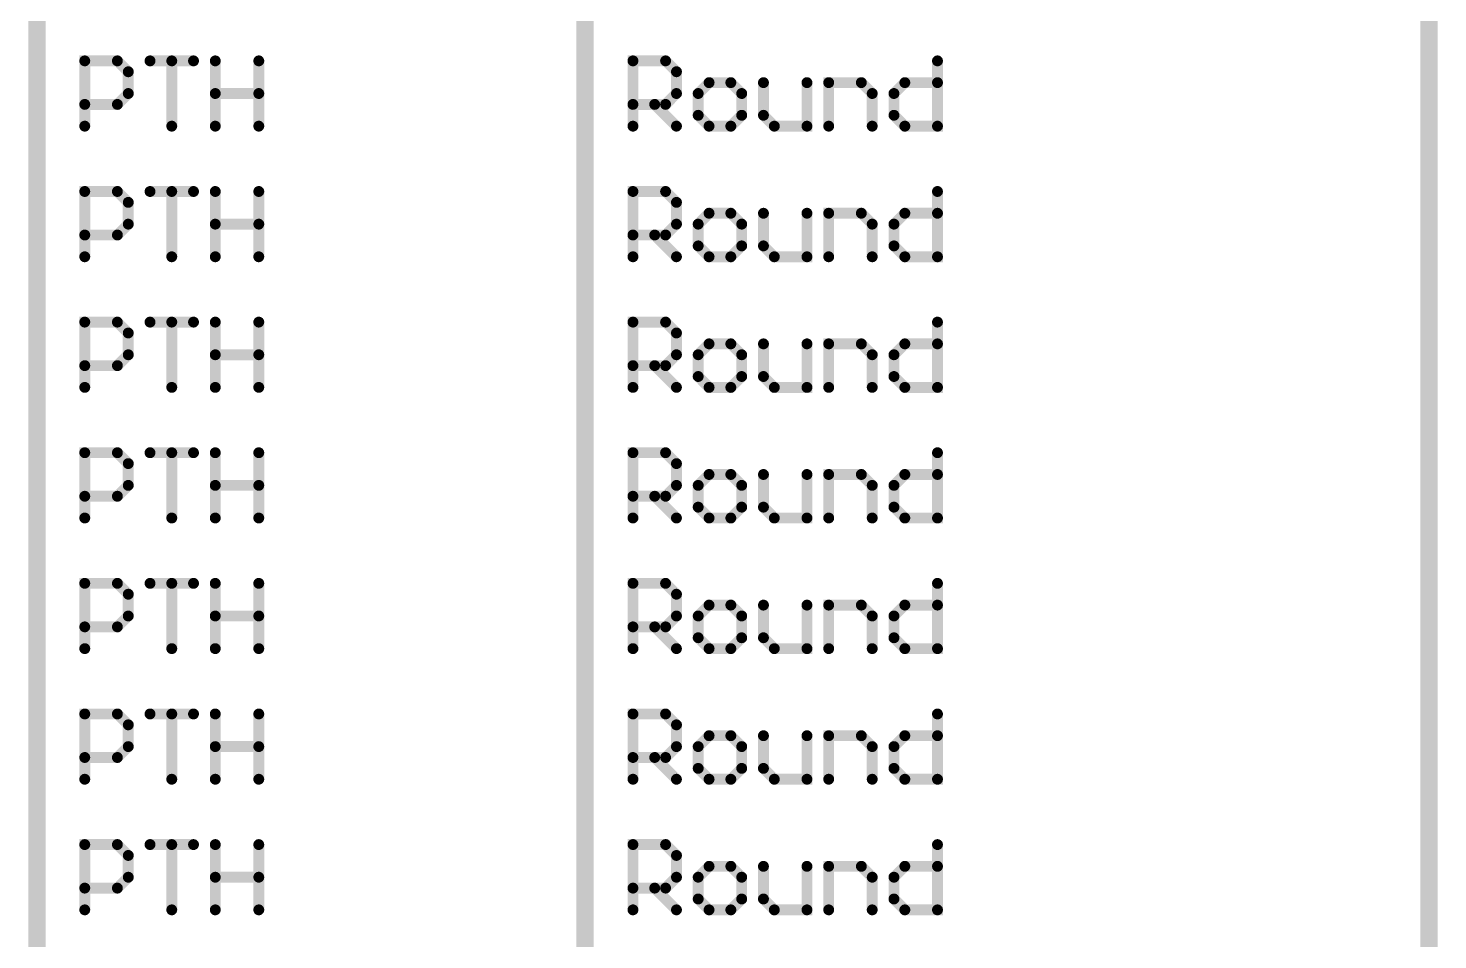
# Model space of a CAD drawing. Extents: x -9.8 to 23.3, y -7.1 to 14.3.
# Drawn here: x 16.733 to 18.028, y 0.682 to 1.52 of the extents above; entities that cross this region are included whole.
import ezdxf

# ---------------------------------------------------------------- set-up
doc = ezdxf.new("R2010")
doc.units = 0
doc.layers.add('2D_LINE_00', color=1, linetype='CONTINUOUS')

# ---------------------------------------------------------------- blocks, each defined once
blk = doc.blocks.new('SMOOTH_0$01')
at = {"const_width": 0.005}
blk.add_lwpolyline([(-0.0025, 0, 1), (0.0025, 0, 1)], format="xyb", close=True, dxfattribs=at)
blk = doc.blocks.new('DRAWING_2753')
at = {"layer": '2D_LINE_00', "const_width": 0.01}
blk.add_lwpolyline([(0, 0), (0, 0.05998), (0.02999, 0.05998), (0.03999, 0.04998), (0.03999, 0.02999), (0.02999, 0.01999), (0, 0.01999)], dxfattribs=at)
at = {"layer": '2D_LINE_00'}
for p in [(0, 0.05998), (0.02999, 0.05998), (0.03999, 0.04998), (0.03999, 0.02999), (0, 0.01999), (0.02999, 0.01999), (0, 0)]:
    blk.add_blockref('SMOOTH_0$01', p, dxfattribs=at)
blk = doc.blocks.new('DRAWING_2754')
at = {"layer": '2D_LINE_00', "const_width": 0.01}
blk.add_lwpolyline([(0, 0), (0.03999, 0), (0.01999, 0), (0.01999, -0.05998)], dxfattribs=at)
at = {"layer": '2D_LINE_00'}
for p in [(0, 0), (0.01999, 0), (0.03999, 0), (0.01999, -0.05998)]:
    blk.add_blockref('SMOOTH_0$01', p, dxfattribs=at)
blk = doc.blocks.new('DRAWING_2755')
at = {"layer": '2D_LINE_00', "const_width": 0.01}
blk.add_lwpolyline([(0, 0), (0, -0.05998), (0, -0.02999), (0.03999, -0.02999), (0.03999, 0), (0.03999, -0.05998)], dxfattribs=at)
at = {"layer": '2D_LINE_00'}
for p in [(0, 0), (0.03999, 0), (0, -0.02999), (0.03999, -0.02999), (0, -0.05998), (0.03999, -0.05998)]:
    blk.add_blockref('SMOOTH_0$01', p, dxfattribs=at)
blk = doc.blocks.new('DRAWING_2756')
at = {"layer": '2D_LINE_00', "const_width": 0.01}
blk.add_lwpolyline([(0, 0), (0, 0.05998), (0.02999, 0.05998), (0.03998, 0.04998), (0.03998, 0.02999), (0.02999, 0.01999), (0, 0.01999)], dxfattribs=at)
at = {"layer": '2D_LINE_00'}
for p in [(0, 0.05998), (0.02999, 0.05998), (0.03998, 0.04998), (0.03998, 0.02999), (0, 0.01999), (0.02999, 0.01999), (0, 0)]:
    blk.add_blockref('SMOOTH_0$01', p, dxfattribs=at)
blk = doc.blocks.new('DRAWING_2757')
at = {"layer": '2D_LINE_00', "const_width": 0.01}
blk.add_lwpolyline([(0, 0), (0.01999, -0.01999)], dxfattribs=at)
at = {"layer": '2D_LINE_00'}
for p in [(0, 0), (0.01999, -0.01999)]:
    blk.add_blockref('SMOOTH_0$01', p, dxfattribs=at)
blk = doc.blocks.new('DRAWING_2758')
at = {"layer": '2D_LINE_00', "const_width": 0.01}
blk.add_lwpolyline([(0, 0), (0.02, 0), (0.02999, 0.01), (0.02999, 0.02999), (0.02, 0.03999), (0, 0.03999), (-0.00999, 0.02999), (-0.00999, 0.01), (0, 0)], dxfattribs=at)
at = {"layer": '2D_LINE_00'}
for p in [(0, 0.03999), (0.02, 0.03999), (-0.00999, 0.02999), (0.02999, 0.02999), (-0.00999, 0.01), (0.02999, 0.01), (0, 0), (0, 0), (0.02, 0)]:
    blk.add_blockref('SMOOTH_0$01', p, dxfattribs=at)
blk = doc.blocks.new('DRAWING_2759')
at = {"layer": '2D_LINE_00', "const_width": 0.01}
blk.add_lwpolyline([(0, 0), (0, -0.02999), (0.00999, -0.03999), (0.03998, -0.03999), (0.03998, 0)], dxfattribs=at)
at = {"layer": '2D_LINE_00'}
for p in [(0, 0), (0.03998, 0), (0, -0.02999), (0.00999, -0.03999), (0.03998, -0.03999)]:
    blk.add_blockref('SMOOTH_0$01', p, dxfattribs=at)
blk = doc.blocks.new('DRAWING_2760')
at = {"layer": '2D_LINE_00', "const_width": 0.01}
blk.add_lwpolyline([(0, 0), (0, 0.03999), (0.02999, 0.03999), (0.03999, 0.02999), (0.03999, 0)], dxfattribs=at)
at = {"layer": '2D_LINE_00'}
for p in [(0, 0.03999), (0.02999, 0.03999), (0.03999, 0.02999), (0, 0), (0.03999, 0)]:
    blk.add_blockref('SMOOTH_0$01', p, dxfattribs=at)
blk = doc.blocks.new('DRAWING_2761')
at = {"layer": '2D_LINE_00', "const_width": 0.01}
blk.add_lwpolyline([(0, 0), (0, -0.05998), (-0.03, -0.05998), (-0.03999, -0.04998), (-0.03999, -0.02999), (-0.03, -0.01999), (0, -0.01999)], dxfattribs=at)
at = {"layer": '2D_LINE_00'}
for p in [(0, 0), (-0.03999, -0.02999), (-0.03, -0.01999), (0, -0.01999), (-0.03999, -0.04998), (-0.03, -0.05998), (0, -0.05998)]:
    blk.add_blockref('SMOOTH_0$01', p, dxfattribs=at)
blk = doc.blocks.new('DRAWING_2780')
at = {"layer": '2D_LINE_00', "const_width": 0.01}
blk.add_lwpolyline([(0, 0), (0, 0.05998), (0.02999, 0.05998), (0.03999, 0.04998), (0.03999, 0.02999), (0.02999, 0.01999), (0, 0.01999)], dxfattribs=at)
at = {"layer": '2D_LINE_00'}
for p in [(0, 0.05998), (0.02999, 0.05998), (0.03999, 0.04998), (0.03999, 0.02999), (0, 0.01999), (0.02999, 0.01999), (0, 0)]:
    blk.add_blockref('SMOOTH_0$01', p, dxfattribs=at)
blk = doc.blocks.new('DRAWING_2781')
at = {"layer": '2D_LINE_00', "const_width": 0.01}
blk.add_lwpolyline([(0, 0), (0.03999, 0), (0.01999, 0), (0.01999, -0.05998)], dxfattribs=at)
at = {"layer": '2D_LINE_00'}
for p in [(0, 0), (0.01999, 0), (0.03999, 0), (0.01999, -0.05998)]:
    blk.add_blockref('SMOOTH_0$01', p, dxfattribs=at)
blk = doc.blocks.new('DRAWING_2782')
at = {"layer": '2D_LINE_00', "const_width": 0.01}
blk.add_lwpolyline([(0, 0), (0, -0.05998), (0, -0.02999), (0.03999, -0.02999), (0.03999, 0), (0.03999, -0.05998)], dxfattribs=at)
at = {"layer": '2D_LINE_00'}
for p in [(0, 0), (0.03999, 0), (0, -0.02999), (0.03999, -0.02999), (0, -0.05998), (0.03999, -0.05998)]:
    blk.add_blockref('SMOOTH_0$01', p, dxfattribs=at)
blk = doc.blocks.new('DRAWING_2783')
at = {"layer": '2D_LINE_00', "const_width": 0.01}
blk.add_lwpolyline([(0, 0), (0, 0.05998), (0.02999, 0.05998), (0.03998, 0.04998), (0.03998, 0.02999), (0.02999, 0.01999), (0, 0.01999)], dxfattribs=at)
at = {"layer": '2D_LINE_00'}
for p in [(0, 0.05998), (0.02999, 0.05998), (0.03998, 0.04998), (0.03998, 0.02999), (0, 0.01999), (0.02999, 0.01999), (0, 0)]:
    blk.add_blockref('SMOOTH_0$01', p, dxfattribs=at)
blk = doc.blocks.new('DRAWING_2784')
at = {"layer": '2D_LINE_00', "const_width": 0.01}
blk.add_lwpolyline([(0, 0), (0.01999, -0.01999)], dxfattribs=at)
at = {"layer": '2D_LINE_00'}
for p in [(0, 0), (0.01999, -0.01999)]:
    blk.add_blockref('SMOOTH_0$01', p, dxfattribs=at)
blk = doc.blocks.new('DRAWING_2785')
at = {"layer": '2D_LINE_00', "const_width": 0.01}
blk.add_lwpolyline([(0, 0), (0.02, 0), (0.02999, 0.01), (0.02999, 0.02999), (0.02, 0.03999), (0, 0.03999), (-0.00999, 0.02999), (-0.00999, 0.01), (0, 0)], dxfattribs=at)
at = {"layer": '2D_LINE_00'}
for p in [(0, 0.03999), (0.02, 0.03999), (-0.00999, 0.02999), (0.02999, 0.02999), (-0.00999, 0.01), (0.02999, 0.01), (0, 0), (0, 0), (0.02, 0)]:
    blk.add_blockref('SMOOTH_0$01', p, dxfattribs=at)
blk = doc.blocks.new('DRAWING_2786')
at = {"layer": '2D_LINE_00', "const_width": 0.01}
blk.add_lwpolyline([(0, 0), (0, -0.02999), (0.00999, -0.03999), (0.03998, -0.03999), (0.03998, 0)], dxfattribs=at)
at = {"layer": '2D_LINE_00'}
for p in [(0, 0), (0.03998, 0), (0, -0.02999), (0.00999, -0.03999), (0.03998, -0.03999)]:
    blk.add_blockref('SMOOTH_0$01', p, dxfattribs=at)
blk = doc.blocks.new('DRAWING_2787')
at = {"layer": '2D_LINE_00', "const_width": 0.01}
blk.add_lwpolyline([(0, 0), (0, 0.03999), (0.02999, 0.03999), (0.03999, 0.02999), (0.03999, 0)], dxfattribs=at)
at = {"layer": '2D_LINE_00'}
for p in [(0, 0.03999), (0.02999, 0.03999), (0.03999, 0.02999), (0, 0), (0.03999, 0)]:
    blk.add_blockref('SMOOTH_0$01', p, dxfattribs=at)
blk = doc.blocks.new('DRAWING_2788')
at = {"layer": '2D_LINE_00', "const_width": 0.01}
blk.add_lwpolyline([(0, 0), (0, -0.05998), (-0.03, -0.05998), (-0.03999, -0.04998), (-0.03999, -0.02999), (-0.03, -0.01999), (0, -0.01999)], dxfattribs=at)
at = {"layer": '2D_LINE_00'}
for p in [(0, 0), (-0.03999, -0.02999), (-0.03, -0.01999), (0, -0.01999), (-0.03999, -0.04998), (-0.03, -0.05998), (0, -0.05998)]:
    blk.add_blockref('SMOOTH_0$01', p, dxfattribs=at)
blk = doc.blocks.new('DRAWING_2805')
at = {"layer": '2D_LINE_00', "const_width": 0.01}
blk.add_lwpolyline([(0, 0), (0, 0.05998), (0.02999, 0.05998), (0.03999, 0.04998), (0.03999, 0.02999), (0.02999, 0.01999), (0, 0.01999)], dxfattribs=at)
at = {"layer": '2D_LINE_00'}
for p in [(0, 0.05998), (0.02999, 0.05998), (0.03999, 0.04998), (0.03999, 0.02999), (0, 0.01999), (0.02999, 0.01999), (0, 0)]:
    blk.add_blockref('SMOOTH_0$01', p, dxfattribs=at)
blk = doc.blocks.new('DRAWING_2806')
at = {"layer": '2D_LINE_00', "const_width": 0.01}
blk.add_lwpolyline([(0, 0), (0.03999, 0), (0.01999, 0), (0.01999, -0.05998)], dxfattribs=at)
at = {"layer": '2D_LINE_00'}
for p in [(0, 0), (0.01999, 0), (0.03999, 0), (0.01999, -0.05998)]:
    blk.add_blockref('SMOOTH_0$01', p, dxfattribs=at)
blk = doc.blocks.new('DRAWING_2807')
at = {"layer": '2D_LINE_00', "const_width": 0.01}
blk.add_lwpolyline([(0, 0), (0, -0.05998), (0, -0.02999), (0.03999, -0.02999), (0.03999, 0), (0.03999, -0.05998)], dxfattribs=at)
at = {"layer": '2D_LINE_00'}
for p in [(0, 0), (0.03999, 0), (0, -0.02999), (0.03999, -0.02999), (0, -0.05998), (0.03999, -0.05998)]:
    blk.add_blockref('SMOOTH_0$01', p, dxfattribs=at)
blk = doc.blocks.new('DRAWING_2808')
at = {"layer": '2D_LINE_00', "const_width": 0.01}
blk.add_lwpolyline([(0, 0), (0, 0.05998), (0.02999, 0.05998), (0.03998, 0.04998), (0.03998, 0.02999), (0.02999, 0.01999), (0, 0.01999)], dxfattribs=at)
at = {"layer": '2D_LINE_00'}
for p in [(0, 0.05998), (0.02999, 0.05998), (0.03998, 0.04998), (0.03998, 0.02999), (0, 0.01999), (0.02999, 0.01999), (0, 0)]:
    blk.add_blockref('SMOOTH_0$01', p, dxfattribs=at)
blk = doc.blocks.new('DRAWING_2809')
at = {"layer": '2D_LINE_00', "const_width": 0.01}
blk.add_lwpolyline([(0, 0), (0.01999, -0.01999)], dxfattribs=at)
at = {"layer": '2D_LINE_00'}
for p in [(0, 0), (0.01999, -0.01999)]:
    blk.add_blockref('SMOOTH_0$01', p, dxfattribs=at)
blk = doc.blocks.new('DRAWING_2810')
at = {"layer": '2D_LINE_00', "const_width": 0.01}
blk.add_lwpolyline([(0, 0), (0.02, 0), (0.02999, 0.01), (0.02999, 0.02999), (0.02, 0.03999), (0, 0.03999), (-0.00999, 0.02999), (-0.00999, 0.01), (0, 0)], dxfattribs=at)
at = {"layer": '2D_LINE_00'}
for p in [(0, 0.03999), (0.02, 0.03999), (-0.00999, 0.02999), (0.02999, 0.02999), (-0.00999, 0.01), (0.02999, 0.01), (0, 0), (0, 0), (0.02, 0)]:
    blk.add_blockref('SMOOTH_0$01', p, dxfattribs=at)
blk = doc.blocks.new('DRAWING_2811')
at = {"layer": '2D_LINE_00', "const_width": 0.01}
blk.add_lwpolyline([(0, 0), (0, -0.02999), (0.00999, -0.03999), (0.03998, -0.03999), (0.03998, 0)], dxfattribs=at)
at = {"layer": '2D_LINE_00'}
for p in [(0, 0), (0.03998, 0), (0, -0.02999), (0.00999, -0.03999), (0.03998, -0.03999)]:
    blk.add_blockref('SMOOTH_0$01', p, dxfattribs=at)
blk = doc.blocks.new('DRAWING_2812')
at = {"layer": '2D_LINE_00', "const_width": 0.01}
blk.add_lwpolyline([(0, 0), (0, 0.03999), (0.02999, 0.03999), (0.03999, 0.02999), (0.03999, 0)], dxfattribs=at)
at = {"layer": '2D_LINE_00'}
for p in [(0, 0.03999), (0.02999, 0.03999), (0.03999, 0.02999), (0, 0), (0.03999, 0)]:
    blk.add_blockref('SMOOTH_0$01', p, dxfattribs=at)
blk = doc.blocks.new('DRAWING_2813')
at = {"layer": '2D_LINE_00', "const_width": 0.01}
blk.add_lwpolyline([(0, 0), (0, -0.05998), (-0.03, -0.05998), (-0.03999, -0.04998), (-0.03999, -0.02999), (-0.03, -0.01999), (0, -0.01999)], dxfattribs=at)
at = {"layer": '2D_LINE_00'}
for p in [(0, 0), (-0.03999, -0.02999), (-0.03, -0.01999), (0, -0.01999), (-0.03999, -0.04998), (-0.03, -0.05998), (0, -0.05998)]:
    blk.add_blockref('SMOOTH_0$01', p, dxfattribs=at)
blk = doc.blocks.new('DRAWING_2830')
at = {"layer": '2D_LINE_00', "const_width": 0.01}
blk.add_lwpolyline([(0, 0), (0, 0.05998), (0.02999, 0.05998), (0.03999, 0.04998), (0.03999, 0.02999), (0.02999, 0.01999), (0, 0.01999)], dxfattribs=at)
at = {"layer": '2D_LINE_00'}
for p in [(0, 0.05998), (0.02999, 0.05998), (0.03999, 0.04998), (0.03999, 0.02999), (0, 0.01999), (0.02999, 0.01999), (0, 0)]:
    blk.add_blockref('SMOOTH_0$01', p, dxfattribs=at)
blk = doc.blocks.new('DRAWING_2831')
at = {"layer": '2D_LINE_00', "const_width": 0.01}
blk.add_lwpolyline([(0, 0), (0.03999, 0), (0.01999, 0), (0.01999, -0.05998)], dxfattribs=at)
at = {"layer": '2D_LINE_00'}
for p in [(0, 0), (0.01999, 0), (0.03999, 0), (0.01999, -0.05998)]:
    blk.add_blockref('SMOOTH_0$01', p, dxfattribs=at)
blk = doc.blocks.new('DRAWING_2832')
at = {"layer": '2D_LINE_00', "const_width": 0.01}
blk.add_lwpolyline([(0, 0), (0, -0.05998), (0, -0.02999), (0.03999, -0.02999), (0.03999, 0), (0.03999, -0.05998)], dxfattribs=at)
at = {"layer": '2D_LINE_00'}
for p in [(0, 0), (0.03999, 0), (0, -0.02999), (0.03999, -0.02999), (0, -0.05998), (0.03999, -0.05998)]:
    blk.add_blockref('SMOOTH_0$01', p, dxfattribs=at)
blk = doc.blocks.new('DRAWING_2833')
at = {"layer": '2D_LINE_00', "const_width": 0.01}
blk.add_lwpolyline([(0, 0), (0, 0.05998), (0.02999, 0.05998), (0.03998, 0.04998), (0.03998, 0.02999), (0.02999, 0.01999), (0, 0.01999)], dxfattribs=at)
at = {"layer": '2D_LINE_00'}
for p in [(0, 0.05998), (0.02999, 0.05998), (0.03998, 0.04998), (0.03998, 0.02999), (0, 0.01999), (0.02999, 0.01999), (0, 0)]:
    blk.add_blockref('SMOOTH_0$01', p, dxfattribs=at)
blk = doc.blocks.new('DRAWING_2834')
at = {"layer": '2D_LINE_00', "const_width": 0.01}
blk.add_lwpolyline([(0, 0), (0.01999, -0.01999)], dxfattribs=at)
at = {"layer": '2D_LINE_00'}
for p in [(0, 0), (0.01999, -0.01999)]:
    blk.add_blockref('SMOOTH_0$01', p, dxfattribs=at)
blk = doc.blocks.new('DRAWING_2835')
at = {"layer": '2D_LINE_00', "const_width": 0.01}
blk.add_lwpolyline([(0, 0), (0.02, 0), (0.02999, 0.01), (0.02999, 0.02999), (0.02, 0.03999), (0, 0.03999), (-0.00999, 0.02999), (-0.00999, 0.01), (0, 0)], dxfattribs=at)
at = {"layer": '2D_LINE_00'}
for p in [(0, 0.03999), (0.02, 0.03999), (-0.00999, 0.02999), (0.02999, 0.02999), (-0.00999, 0.01), (0.02999, 0.01), (0, 0), (0, 0), (0.02, 0)]:
    blk.add_blockref('SMOOTH_0$01', p, dxfattribs=at)
blk = doc.blocks.new('DRAWING_2836')
at = {"layer": '2D_LINE_00', "const_width": 0.01}
blk.add_lwpolyline([(0, 0), (0, -0.02999), (0.00999, -0.03999), (0.03998, -0.03999), (0.03998, 0)], dxfattribs=at)
at = {"layer": '2D_LINE_00'}
for p in [(0, 0), (0.03998, 0), (0, -0.02999), (0.00999, -0.03999), (0.03998, -0.03999)]:
    blk.add_blockref('SMOOTH_0$01', p, dxfattribs=at)
blk = doc.blocks.new('DRAWING_2837')
at = {"layer": '2D_LINE_00', "const_width": 0.01}
blk.add_lwpolyline([(0, 0), (0, 0.03999), (0.02999, 0.03999), (0.03999, 0.02999), (0.03999, 0)], dxfattribs=at)
at = {"layer": '2D_LINE_00'}
for p in [(0, 0.03999), (0.02999, 0.03999), (0.03999, 0.02999), (0, 0), (0.03999, 0)]:
    blk.add_blockref('SMOOTH_0$01', p, dxfattribs=at)
blk = doc.blocks.new('DRAWING_2838')
at = {"layer": '2D_LINE_00', "const_width": 0.01}
blk.add_lwpolyline([(0, 0), (0, -0.05998), (-0.03, -0.05998), (-0.03999, -0.04998), (-0.03999, -0.02999), (-0.03, -0.01999), (0, -0.01999)], dxfattribs=at)
at = {"layer": '2D_LINE_00'}
for p in [(0, 0), (-0.03999, -0.02999), (-0.03, -0.01999), (0, -0.01999), (-0.03999, -0.04998), (-0.03, -0.05998), (0, -0.05998)]:
    blk.add_blockref('SMOOTH_0$01', p, dxfattribs=at)
blk = doc.blocks.new('DRAWING_2855')
at = {"layer": '2D_LINE_00', "const_width": 0.01}
blk.add_lwpolyline([(0, 0), (0, 0.05998), (0.02999, 0.05998), (0.03999, 0.04998), (0.03999, 0.02999), (0.02999, 0.01999), (0, 0.01999)], dxfattribs=at)
at = {"layer": '2D_LINE_00'}
for p in [(0, 0.05998), (0.02999, 0.05998), (0.03999, 0.04998), (0.03999, 0.02999), (0, 0.01999), (0.02999, 0.01999), (0, 0)]:
    blk.add_blockref('SMOOTH_0$01', p, dxfattribs=at)
blk = doc.blocks.new('DRAWING_2856')
at = {"layer": '2D_LINE_00', "const_width": 0.01}
blk.add_lwpolyline([(0, 0), (0.03999, 0), (0.01999, 0), (0.01999, -0.05998)], dxfattribs=at)
at = {"layer": '2D_LINE_00'}
for p in [(0, 0), (0.01999, 0), (0.03999, 0), (0.01999, -0.05998)]:
    blk.add_blockref('SMOOTH_0$01', p, dxfattribs=at)
blk = doc.blocks.new('DRAWING_2857')
at = {"layer": '2D_LINE_00', "const_width": 0.01}
blk.add_lwpolyline([(0, 0), (0, -0.05998), (0, -0.02999), (0.03999, -0.02999), (0.03999, 0), (0.03999, -0.05998)], dxfattribs=at)
at = {"layer": '2D_LINE_00'}
for p in [(0, 0), (0.03999, 0), (0, -0.02999), (0.03999, -0.02999), (0, -0.05998), (0.03999, -0.05998)]:
    blk.add_blockref('SMOOTH_0$01', p, dxfattribs=at)
blk = doc.blocks.new('DRAWING_2858')
at = {"layer": '2D_LINE_00', "const_width": 0.01}
blk.add_lwpolyline([(0, 0), (0, 0.05998), (0.02999, 0.05998), (0.03998, 0.04998), (0.03998, 0.02999), (0.02999, 0.01999), (0, 0.01999)], dxfattribs=at)
at = {"layer": '2D_LINE_00'}
for p in [(0, 0.05998), (0.02999, 0.05998), (0.03998, 0.04998), (0.03998, 0.02999), (0, 0.01999), (0.02999, 0.01999), (0, 0)]:
    blk.add_blockref('SMOOTH_0$01', p, dxfattribs=at)
blk = doc.blocks.new('DRAWING_2859')
at = {"layer": '2D_LINE_00', "const_width": 0.01}
blk.add_lwpolyline([(0, 0), (0.01999, -0.01999)], dxfattribs=at)
at = {"layer": '2D_LINE_00'}
for p in [(0, 0), (0.01999, -0.01999)]:
    blk.add_blockref('SMOOTH_0$01', p, dxfattribs=at)
blk = doc.blocks.new('DRAWING_2860')
at = {"layer": '2D_LINE_00', "const_width": 0.01}
blk.add_lwpolyline([(0, 0), (0.02, 0), (0.02999, 0.01), (0.02999, 0.02999), (0.02, 0.03999), (0, 0.03999), (-0.00999, 0.02999), (-0.00999, 0.01), (0, 0)], dxfattribs=at)
at = {"layer": '2D_LINE_00'}
for p in [(0, 0.03999), (0.02, 0.03999), (-0.00999, 0.02999), (0.02999, 0.02999), (-0.00999, 0.01), (0.02999, 0.01), (0, 0), (0, 0), (0.02, 0)]:
    blk.add_blockref('SMOOTH_0$01', p, dxfattribs=at)
blk = doc.blocks.new('DRAWING_2861')
at = {"layer": '2D_LINE_00', "const_width": 0.01}
blk.add_lwpolyline([(0, 0), (0, -0.02999), (0.00999, -0.03999), (0.03998, -0.03999), (0.03998, 0)], dxfattribs=at)
at = {"layer": '2D_LINE_00'}
for p in [(0, 0), (0.03998, 0), (0, -0.02999), (0.00999, -0.03999), (0.03998, -0.03999)]:
    blk.add_blockref('SMOOTH_0$01', p, dxfattribs=at)
blk = doc.blocks.new('DRAWING_2862')
at = {"layer": '2D_LINE_00', "const_width": 0.01}
blk.add_lwpolyline([(0, 0), (0, 0.03999), (0.02999, 0.03999), (0.03999, 0.02999), (0.03999, 0)], dxfattribs=at)
at = {"layer": '2D_LINE_00'}
for p in [(0, 0.03999), (0.02999, 0.03999), (0.03999, 0.02999), (0, 0), (0.03999, 0)]:
    blk.add_blockref('SMOOTH_0$01', p, dxfattribs=at)
blk = doc.blocks.new('DRAWING_2863')
at = {"layer": '2D_LINE_00', "const_width": 0.01}
blk.add_lwpolyline([(0, 0), (0, -0.05998), (-0.03, -0.05998), (-0.03999, -0.04998), (-0.03999, -0.02999), (-0.03, -0.01999), (0, -0.01999)], dxfattribs=at)
at = {"layer": '2D_LINE_00'}
for p in [(0, 0), (-0.03999, -0.02999), (-0.03, -0.01999), (0, -0.01999), (-0.03999, -0.04998), (-0.03, -0.05998), (0, -0.05998)]:
    blk.add_blockref('SMOOTH_0$01', p, dxfattribs=at)
blk = doc.blocks.new('DRAWING_2883')
at = {"layer": '2D_LINE_00', "const_width": 0.01}
blk.add_lwpolyline([(0, 0), (0, 0.05998), (0.02999, 0.05998), (0.03999, 0.04998), (0.03999, 0.02999), (0.02999, 0.01999), (0, 0.01999)], dxfattribs=at)
at = {"layer": '2D_LINE_00'}
for p in [(0, 0.05998), (0.02999, 0.05998), (0.03999, 0.04998), (0.03999, 0.02999), (0, 0.01999), (0.02999, 0.01999), (0, 0)]:
    blk.add_blockref('SMOOTH_0$01', p, dxfattribs=at)
blk = doc.blocks.new('DRAWING_2884')
at = {"layer": '2D_LINE_00', "const_width": 0.01}
blk.add_lwpolyline([(0, 0), (0.03999, 0), (0.01999, 0), (0.01999, -0.05998)], dxfattribs=at)
at = {"layer": '2D_LINE_00'}
for p in [(0, 0), (0.01999, 0), (0.03999, 0), (0.01999, -0.05998)]:
    blk.add_blockref('SMOOTH_0$01', p, dxfattribs=at)
blk = doc.blocks.new('DRAWING_2885')
at = {"layer": '2D_LINE_00', "const_width": 0.01}
blk.add_lwpolyline([(0, 0), (0, -0.05998), (0, -0.02999), (0.03999, -0.02999), (0.03999, 0), (0.03999, -0.05998)], dxfattribs=at)
at = {"layer": '2D_LINE_00'}
for p in [(0, 0), (0.03999, 0), (0, -0.02999), (0.03999, -0.02999), (0, -0.05998), (0.03999, -0.05998)]:
    blk.add_blockref('SMOOTH_0$01', p, dxfattribs=at)
blk = doc.blocks.new('DRAWING_2886')
at = {"layer": '2D_LINE_00', "const_width": 0.01}
blk.add_lwpolyline([(0, 0), (0, 0.05998), (0.02999, 0.05998), (0.03998, 0.04998), (0.03998, 0.02999), (0.02999, 0.01999), (0, 0.01999)], dxfattribs=at)
at = {"layer": '2D_LINE_00'}
for p in [(0, 0.05998), (0.02999, 0.05998), (0.03998, 0.04998), (0.03998, 0.02999), (0, 0.01999), (0.02999, 0.01999), (0, 0)]:
    blk.add_blockref('SMOOTH_0$01', p, dxfattribs=at)
blk = doc.blocks.new('DRAWING_2887')
at = {"layer": '2D_LINE_00', "const_width": 0.01}
blk.add_lwpolyline([(0, 0), (0.01999, -0.01999)], dxfattribs=at)
at = {"layer": '2D_LINE_00'}
for p in [(0, 0), (0.01999, -0.01999)]:
    blk.add_blockref('SMOOTH_0$01', p, dxfattribs=at)
blk = doc.blocks.new('DRAWING_2888')
at = {"layer": '2D_LINE_00', "const_width": 0.01}
blk.add_lwpolyline([(0, 0), (0.02, 0), (0.02999, 0.01), (0.02999, 0.02999), (0.02, 0.03999), (0, 0.03999), (-0.00999, 0.02999), (-0.00999, 0.01), (0, 0)], dxfattribs=at)
at = {"layer": '2D_LINE_00'}
for p in [(0, 0.03999), (0.02, 0.03999), (-0.00999, 0.02999), (0.02999, 0.02999), (-0.00999, 0.01), (0.02999, 0.01), (0, 0), (0, 0), (0.02, 0)]:
    blk.add_blockref('SMOOTH_0$01', p, dxfattribs=at)
blk = doc.blocks.new('DRAWING_2889')
at = {"layer": '2D_LINE_00', "const_width": 0.01}
blk.add_lwpolyline([(0, 0), (0, -0.02999), (0.00999, -0.03999), (0.03998, -0.03999), (0.03998, 0)], dxfattribs=at)
at = {"layer": '2D_LINE_00'}
for p in [(0, 0), (0.03998, 0), (0, -0.02999), (0.00999, -0.03999), (0.03998, -0.03999)]:
    blk.add_blockref('SMOOTH_0$01', p, dxfattribs=at)
blk = doc.blocks.new('DRAWING_2890')
at = {"layer": '2D_LINE_00', "const_width": 0.01}
blk.add_lwpolyline([(0, 0), (0, 0.03999), (0.02999, 0.03999), (0.03999, 0.02999), (0.03999, 0)], dxfattribs=at)
at = {"layer": '2D_LINE_00'}
for p in [(0, 0.03999), (0.02999, 0.03999), (0.03999, 0.02999), (0, 0), (0.03999, 0)]:
    blk.add_blockref('SMOOTH_0$01', p, dxfattribs=at)
blk = doc.blocks.new('DRAWING_2891')
at = {"layer": '2D_LINE_00', "const_width": 0.01}
blk.add_lwpolyline([(0, 0), (0, -0.05998), (-0.03, -0.05998), (-0.03999, -0.04998), (-0.03999, -0.02999), (-0.03, -0.01999), (0, -0.01999)], dxfattribs=at)
at = {"layer": '2D_LINE_00'}
for p in [(0, 0), (-0.03999, -0.02999), (-0.03, -0.01999), (0, -0.01999), (-0.03999, -0.04998), (-0.03, -0.05998), (0, -0.05998)]:
    blk.add_blockref('SMOOTH_0$01', p, dxfattribs=at)
blk = doc.blocks.new('DRAWING_2910')
at = {"layer": '2D_LINE_00', "const_width": 0.01}
blk.add_lwpolyline([(0, 0), (0, 0.05998), (0.02999, 0.05998), (0.03999, 0.04998), (0.03999, 0.02999), (0.02999, 0.01999), (0, 0.01999)], dxfattribs=at)
at = {"layer": '2D_LINE_00'}
for p in [(0, 0.05998), (0.02999, 0.05998), (0.03999, 0.04998), (0.03999, 0.02999), (0, 0.01999), (0.02999, 0.01999), (0, 0)]:
    blk.add_blockref('SMOOTH_0$01', p, dxfattribs=at)
blk = doc.blocks.new('DRAWING_2911')
at = {"layer": '2D_LINE_00', "const_width": 0.01}
blk.add_lwpolyline([(0, 0), (0.03999, 0), (0.01999, 0), (0.01999, -0.05998)], dxfattribs=at)
at = {"layer": '2D_LINE_00'}
for p in [(0, 0), (0.01999, 0), (0.03999, 0), (0.01999, -0.05998)]:
    blk.add_blockref('SMOOTH_0$01', p, dxfattribs=at)
blk = doc.blocks.new('DRAWING_2912')
at = {"layer": '2D_LINE_00', "const_width": 0.01}
blk.add_lwpolyline([(0, 0), (0, -0.05998), (0, -0.02999), (0.03999, -0.02999), (0.03999, 0), (0.03999, -0.05998)], dxfattribs=at)
at = {"layer": '2D_LINE_00'}
for p in [(0, 0), (0.03999, 0), (0, -0.02999), (0.03999, -0.02999), (0, -0.05998), (0.03999, -0.05998)]:
    blk.add_blockref('SMOOTH_0$01', p, dxfattribs=at)
blk = doc.blocks.new('DRAWING_2913')
at = {"layer": '2D_LINE_00', "const_width": 0.01}
blk.add_lwpolyline([(0, 0), (0, 0.05998), (0.02999, 0.05998), (0.03998, 0.04998), (0.03998, 0.02999), (0.02999, 0.01999), (0, 0.01999)], dxfattribs=at)
at = {"layer": '2D_LINE_00'}
for p in [(0, 0.05998), (0.02999, 0.05998), (0.03998, 0.04998), (0.03998, 0.02999), (0, 0.01999), (0.02999, 0.01999), (0, 0)]:
    blk.add_blockref('SMOOTH_0$01', p, dxfattribs=at)
blk = doc.blocks.new('DRAWING_2914')
at = {"layer": '2D_LINE_00', "const_width": 0.01}
blk.add_lwpolyline([(0, 0), (0.01999, -0.01999)], dxfattribs=at)
at = {"layer": '2D_LINE_00'}
for p in [(0, 0), (0.01999, -0.01999)]:
    blk.add_blockref('SMOOTH_0$01', p, dxfattribs=at)
blk = doc.blocks.new('DRAWING_2915')
at = {"layer": '2D_LINE_00', "const_width": 0.01}
blk.add_lwpolyline([(0, 0), (0.02, 0), (0.02999, 0.01), (0.02999, 0.02999), (0.02, 0.03999), (0, 0.03999), (-0.00999, 0.02999), (-0.00999, 0.01), (0, 0)], dxfattribs=at)
at = {"layer": '2D_LINE_00'}
for p in [(0, 0.03999), (0.02, 0.03999), (-0.00999, 0.02999), (0.02999, 0.02999), (-0.00999, 0.01), (0.02999, 0.01), (0, 0), (0, 0), (0.02, 0)]:
    blk.add_blockref('SMOOTH_0$01', p, dxfattribs=at)
blk = doc.blocks.new('DRAWING_2916')
at = {"layer": '2D_LINE_00', "const_width": 0.01}
blk.add_lwpolyline([(0, 0), (0, -0.02999), (0.00999, -0.03999), (0.03998, -0.03999), (0.03998, 0)], dxfattribs=at)
at = {"layer": '2D_LINE_00'}
for p in [(0, 0), (0.03998, 0), (0, -0.02999), (0.00999, -0.03999), (0.03998, -0.03999)]:
    blk.add_blockref('SMOOTH_0$01', p, dxfattribs=at)
blk = doc.blocks.new('DRAWING_2917')
at = {"layer": '2D_LINE_00', "const_width": 0.01}
blk.add_lwpolyline([(0, 0), (0, 0.03999), (0.02999, 0.03999), (0.03999, 0.02999), (0.03999, 0)], dxfattribs=at)
at = {"layer": '2D_LINE_00'}
for p in [(0, 0.03999), (0.02999, 0.03999), (0.03999, 0.02999), (0, 0), (0.03999, 0)]:
    blk.add_blockref('SMOOTH_0$01', p, dxfattribs=at)
blk = doc.blocks.new('DRAWING_2918')
at = {"layer": '2D_LINE_00', "const_width": 0.01}
blk.add_lwpolyline([(0, 0), (0, -0.05998), (-0.03, -0.05998), (-0.03999, -0.04998), (-0.03999, -0.02999), (-0.03, -0.01999), (0, -0.01999)], dxfattribs=at)
at = {"layer": '2D_LINE_00'}
for p in [(0, 0), (-0.03999, -0.02999), (-0.03, -0.01999), (0, -0.01999), (-0.03999, -0.04998), (-0.03, -0.05998), (0, -0.05998)]:
    blk.add_blockref('SMOOTH_0$01', p, dxfattribs=at)
blk = doc.blocks.new('DRAWING_4253')
at = {"layer": '2D_LINE_00', "const_width": 0.016}
blk.add_lwpolyline([(0, 0), (0, -3.042)], dxfattribs=at)
blk = doc.blocks.new('DRAWING_4258')
at = {"layer": '2D_LINE_00', "const_width": 0.016}
blk.add_lwpolyline([(0, 0), (0, -3.042)], dxfattribs=at)
blk = doc.blocks.new('DRAWING_4259')
at = {"layer": '2D_LINE_00', "const_width": 0.016}
blk.add_lwpolyline([(0, 0), (0, -3.042)], dxfattribs=at)

msp = doc.modelspace()

# ---------------------------------------------------------------- block references
for name, p in [('DRAWING_4258', (16.74061, 3.122)), ('DRAWING_4259', (17.24449, 3.122)), ('DRAWING_4253', (18.02029, 3.122)), ('DRAWING_2753', (16.78461, 1.43)), ('DRAWING_2754', (16.84459, 1.48998)), ('DRAWING_2755', (16.90457, 1.48998)), ('DRAWING_2756', (17.28849, 1.43)), ('DRAWING_2761', (17.5684, 1.48998)), ('DRAWING_2758', (17.35846, 1.43)), ('DRAWING_2759', (17.40845, 1.46999)), ('DRAWING_2760', (17.46843, 1.43)), ('DRAWING_2757', (17.30848, 1.44999)), ('DRAWING_2780', (16.78461, 1.31)), ('DRAWING_2781', (16.84459, 1.36998)), ('DRAWING_2782', (16.90457, 1.36998)), ('DRAWING_2783', (17.28849, 1.31)), ('DRAWING_2788', (17.5684, 1.36998)), ('DRAWING_2785', (17.35846, 1.31)), ('DRAWING_2786', (17.40845, 1.34999)), ('DRAWING_2787', (17.46843, 1.31)), ('DRAWING_2784', (17.30848, 1.32999)), ('DRAWING_2805', (16.78461, 1.19)), ('DRAWING_2806', (16.84459, 1.24998)), ('DRAWING_2807', (16.90457, 1.24998)), ('DRAWING_2808', (17.28849, 1.19)), ('DRAWING_2813', (17.5684, 1.24998)), ('DRAWING_2810', (17.35846, 1.19)), ('DRAWING_2811', (17.40845, 1.22999)), ('DRAWING_2812', (17.46843, 1.19)), ('DRAWING_2809', (17.30848, 1.20999)), ('DRAWING_2830', (16.78461, 1.07)), ('DRAWING_2831', (16.84459, 1.12998)), ('DRAWING_2832', (16.90457, 1.12998)), ('DRAWING_2833', (17.28849, 1.07)), ('DRAWING_2838', (17.5684, 1.12998)), ('DRAWING_2835', (17.35846, 1.07)), ('DRAWING_2836', (17.40845, 1.10999)), ('DRAWING_2837', (17.46843, 1.07)), ('DRAWING_2834', (17.30848, 1.08999)), ('DRAWING_2855', (16.78461, 0.95)), ('DRAWING_2856', (16.84459, 1.00998)), ('DRAWING_2857', (16.90457, 1.00998)), ('DRAWING_2858', (17.28849, 0.95)), ('DRAWING_2863', (17.5684, 1.00998)), ('DRAWING_2860', (17.35846, 0.95)), ('DRAWING_2861', (17.40845, 0.98999)), ('DRAWING_2862', (17.46843, 0.95)), ('DRAWING_2859', (17.30848, 0.96999)), ('DRAWING_2883', (16.78461, 0.83)), ('DRAWING_2884', (16.84459, 0.88998)), ('DRAWING_2885', (16.90457, 0.88998)), ('DRAWING_2886', (17.28849, 0.83)), ('DRAWING_2891', (17.5684, 0.88998)), ('DRAWING_2888', (17.35846, 0.83)), ('DRAWING_2889', (17.40845, 0.86999)), ('DRAWING_2890', (17.46843, 0.83)), ('DRAWING_2887', (17.30848, 0.84999)), ('DRAWING_2910', (16.78461, 0.71)), ('DRAWING_2911', (16.84459, 0.76998)), ('DRAWING_2912', (16.90457, 0.76998)), ('DRAWING_2913', (17.28849, 0.71)), ('DRAWING_2918', (17.5684, 0.76998)), ('DRAWING_2915', (17.35846, 0.71)), ('DRAWING_2916', (17.40845, 0.74999)), ('DRAWING_2917', (17.46843, 0.71)), ('DRAWING_2914', (17.30848, 0.72999))]:
    msp.add_blockref(name, p)

doc.saveas('drawing.dxf')
